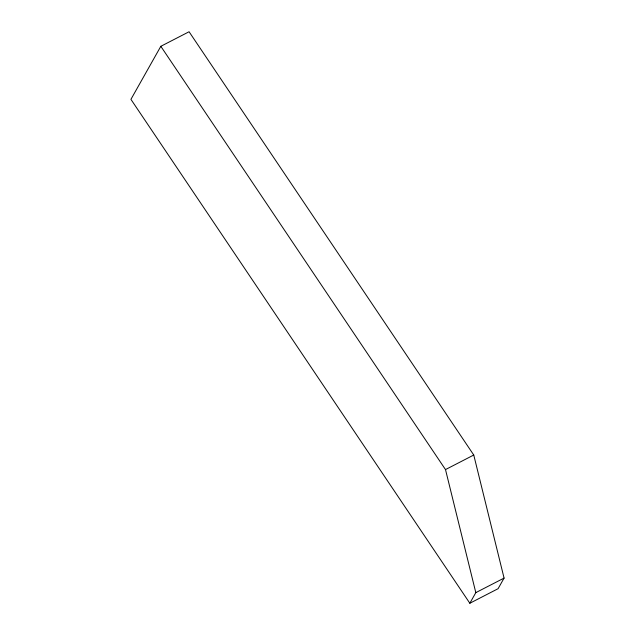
<?xml version="1.0" encoding="UTF-8"?>
<svg xmlns="http://www.w3.org/2000/svg" width="635" height="635" viewBox="0 0 635 635"><rect width="100%" height="100%" fill="white"/><g stroke="black" fill="none" stroke-linecap="round" stroke-linejoin="round"><path stroke-width="0.95" d="M160.822 46.307L130.929 99.346L469.836 603.25L498.094 588.693L504.071 578.088L473.758 455.025L189.079 31.75L160.822 46.307L445.5 469.582L475.813 592.638L469.836 603.25M445.5 469.582L473.758 455.025M475.813 592.638L504.071 578.088"/></g></svg>
